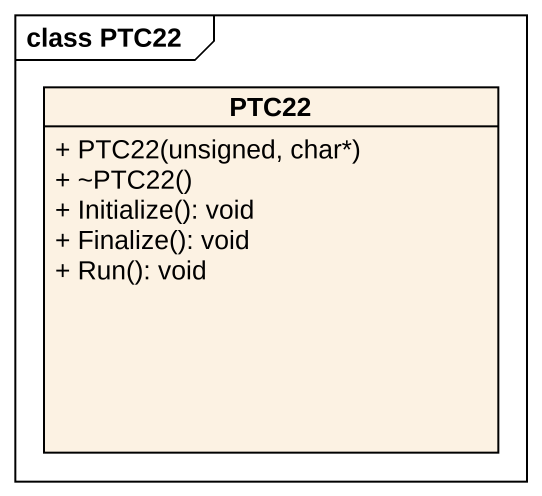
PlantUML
@startuml
mainframe class PTC22
hide circle
hide empty members
skinparam classAttributeIconSize 0
class PTC22 {
  + PTC22(unsigned, char*)
  + ~PTC22()
  + Initialize(): void
  + Finalize(): void
  + Run(): void
}
@enduml
